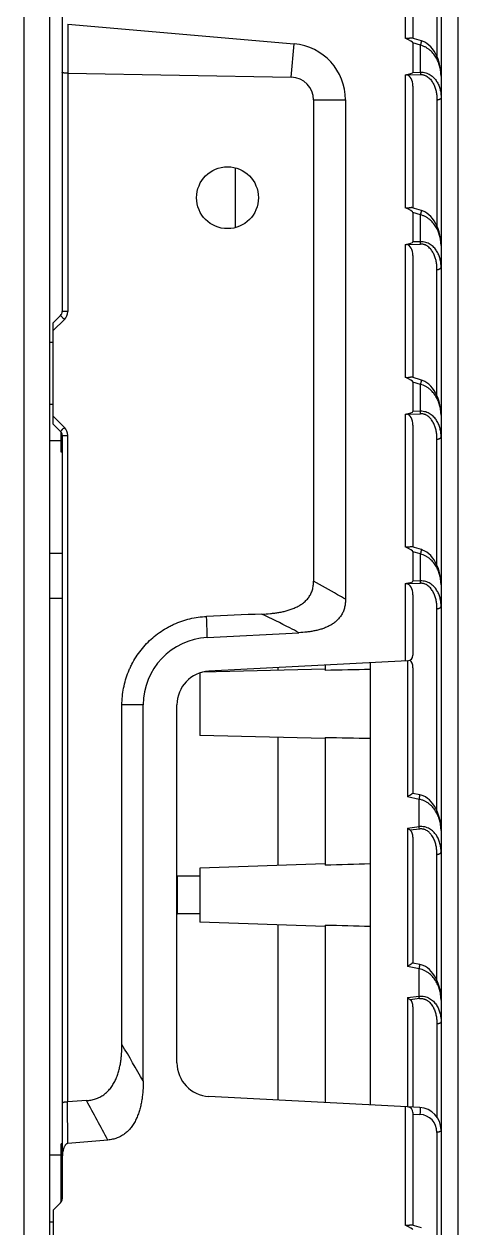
# Model space of a CAD drawing. Header units: millimetres. Extents: x 562 to 17351, y 2396 to 6995.
# Drawn here: x 2185.1 to 2223.7, y 3685.1 to 3792.1 of the extents above; entities that cross this region are included whole.
import ezdxf

# ---------------------------------------------------------------- set-up
doc = ezdxf.new("R2010")
doc.units = ezdxf.units.MM
doc.layers.add('02___PRT_ALL_AXES', color=7, linetype='Continuous')

msp = doc.modelspace()

# ---------------------------------------------------------------- linework, layer by layer
at = {"color": 7, "linetype": 'Continuous'}
for p, q in [((2185.132, 3676.704), (2185.132, 3845.454)), ((2187.432, 3676.704), (2187.432, 3845.454)), ((2188.532, 3806.55), (2188.532, 3766.586)), ((2223.732, 3806.66), (2223.732, 3546.748)), ((2219.032, 3802.694), (2219.032, 3790.89)), ((2219.732, 3801.709), (2219.732, 3790.867)), ((2222.232, 3802.594), (2222.232, 3538.921)), ((2221.867, 3800.463), (2221.867, 3789.262)), ((2189.017, 3792.141), (2189.017, 3787.766)), ((2189.017, 3792.141), (2209.168, 3790.378)), ((2208.908, 3787.41), (2209.168, 3790.378)), ((2220.487, 3790.641), (2219.657, 3790.89)), ((2219.732, 3790.46), (2219.732, 3787.849)), ((2220.407, 3790.258), (2219.732, 3790.46)), ((2220.407, 3787.866), (2220.407, 3790.258)), ((2189.019, 3787.766), (2189.019, 3766.586)), ((2189.019, 3787.766), (2208.908, 3787.41)), ((2219.732, 3787.849), (2220.407, 3787.866)), ((2219.032, 3787.619), (2219.032, 3775.815)), ((2219.166, 3787.62), (2220.407, 3787.652)), ((2219.732, 3786.634), (2219.732, 3775.792)), ((2210.89, 3785.397), (2210.89, 3742.601)), ((2210.89, 3785.397), (2213.732, 3785.397)), ((2213.732, 3785.397), (2213.732, 3741)), ((2221.867, 3785.388), (2221.867, 3774.187)), ((2203.932, 3774.047), (2203.932, 3779.361)), ((2220.487, 3775.566), (2219.657, 3775.815)), ((2219.732, 3775.385), (2219.732, 3772.774)), ((2220.407, 3775.182), (2219.732, 3775.385)), ((2220.407, 3772.791), (2220.407, 3775.182)), ((2220.407, 3772.791), (2219.732, 3772.774)), ((2219.032, 3772.543), (2219.032, 3760.74)), ((2219.166, 3772.545), (2220.407, 3772.577)), ((2219.732, 3771.559), (2219.732, 3760.717)), ((2221.867, 3759.112), (2221.867, 3770.313)), ((2189.019, 3766.586), (2188.532, 3766.586)), ((2188.386, 3766.232), (2187.732, 3765.579)), ((2188.726, 3765.879), (2187.732, 3764.885)), ((2187.732, 3756.579), (2187.732, 3765.579)), ((2187.732, 3763.829), (2187.432, 3763.829)), ((2220.487, 3760.49), (2219.657, 3760.739)), ((2219.732, 3760.31), (2219.732, 3757.698)), ((2220.407, 3760.107), (2219.732, 3760.31)), ((2220.407, 3757.715), (2220.407, 3760.107)), ((2187.732, 3758.329), (2187.432, 3758.329)), ((2188.726, 3756.279), (2187.732, 3757.273)), ((2219.032, 3757.468), (2219.032, 3745.664)), ((2219.166, 3757.47), (2220.407, 3757.501)), ((2220.407, 3757.715), (2219.732, 3757.698)), ((2188.386, 3755.925), (2187.732, 3756.579)), ((2188.432, 3754.079), (2188.432, 3755.871)), ((2219.732, 3756.483), (2219.732, 3745.641)), ((2188.432, 3755.079), (2187.432, 3755.079)), ((2188.532, 3755.572), (2188.532, 3687.711)), ((2188.532, 3755.572), (2189.019, 3755.572)), ((2189.019, 3696.33), (2189.019, 3755.572)), ((2221.867, 3744.036), (2221.867, 3755.237)), ((2188.532, 3754.079), (2188.432, 3754.079)), ((2188.532, 3745.079), (2187.432, 3745.079)), ((2220.487, 3745.415), (2219.657, 3745.664)), ((2219.732, 3745.234), (2219.732, 3742.623)), ((2220.407, 3745.032), (2219.732, 3745.234)), ((2220.407, 3742.64), (2220.407, 3745.032)), ((2219.032, 3742.393), (2219.032, 3735.518)), ((2219.166, 3742.394), (2220.407, 3742.426)), ((2220.407, 3742.64), (2219.732, 3742.623)), ((2188.532, 3741.079), (2187.432, 3741.079)), ((2219.732, 3741.408), (2219.732, 3736.029)), ((2221.867, 3722.195), (2221.867, 3740.162)), ((2201.418, 3737.599), (2209.588, 3738.027)), ((2219.259, 3735.53), (2201.575, 3734.603)), ((2215.932, 3735.355), (2215.932, 3696.052)), ((2219.245, 3735.529), (2219.245, 3723.428)), ((2207.732, 3734.687), (2207.732, 3734.926)), ((2211.932, 3735.146), (2211.932, 3734.68)), ((2219.732, 3734.918), (2219.732, 3723.737)), ((2193.843, 3701.424), (2193.843, 3731.607)), ((2195.732, 3731.607), (2193.843, 3731.607)), ((2195.732, 3698.18), (2195.732, 3731.607)), ((2198.732, 3699.801), (2198.732, 3731.607)), ((2207.732, 3717.348), (2207.732, 3728.721)), ((2220.354, 3723.608), (2219.724, 3723.737)), ((2220.285, 3723.216), (2219.245, 3723.428)), ((2220.285, 3720.793), (2220.285, 3723.216)), ((2219.245, 3720.666), (2220.285, 3720.793)), ((2219.245, 3720.666), (2219.245, 3708.353)), ((2220.309, 3720.579), (2219.487, 3720.479)), ((2219.732, 3719.843), (2219.732, 3708.661)), ((2221.867, 3707.119), (2221.867, 3718.322)), ((2198.732, 3716.329), (2198.782, 3716.379)), ((2198.782, 3713.029), (2198.782, 3716.379)), ((2198.732, 3713.079), (2198.782, 3713.029)), ((2207.732, 3696.482), (2207.732, 3712.06)), ((2211.932, 3712.044), (2211.932, 3696.262)), ((2220.354, 3708.533), (2219.724, 3708.661)), ((2220.285, 3708.141), (2219.245, 3708.353)), ((2220.285, 3705.717), (2220.285, 3708.141)), ((2219.245, 3705.591), (2220.285, 3705.717)), ((2219.245, 3705.591), (2219.245, 3695.879)), ((2220.309, 3705.503), (2219.487, 3705.403)), ((2219.732, 3704.768), (2219.732, 3695.853)), ((2221.867, 3703.246), (2221.867, 3694.969)), ((2220.337, 3695.822), (2201.575, 3696.805)), ((2189.015, 3692.616), (2189.008, 3696.33)), ((2190.679, 3696.435), (2189.019, 3696.33)), ((2219.032, 3695.89), (2219.032, 3685.363)), ((2219.732, 3695.379), (2219.732, 3685.34)), ((2219.732, 3695.24), (2220.351, 3695.208)), ((2221.867, 3693.61), (2221.867, 3683.735)), ((2188.432, 3687.414), (2188.432, 3692.579)), ((2188.532, 3692.579), (2188.432, 3692.579)), ((2192.587, 3692.929), (2189.015, 3692.616)), ((2188.432, 3691.579), (2187.432, 3691.579)), ((2188.386, 3687.357), (2187.732, 3686.704)), ((2187.732, 3686.704), (2187.732, 3677.454)), ((2187.732, 3685.634), (2187.432, 3685.634)), ((2220.487, 3685.113), (2219.657, 3685.362))]:
    msp.add_line(p, q, dxfattribs=at)
for points in [[(2222.232, 3787.518), (2222.224, 3787.786), (2222.191, 3788.119), (2222.136, 3788.437), (2222.061, 3788.736), (2221.969, 3789.015), (2221.863, 3789.274), (2221.744, 3789.511), (2221.613, 3789.728), (2221.469, 3789.928), (2221.313, 3790.109), (2221.145, 3790.27), (2220.966, 3790.408), (2220.779, 3790.521), (2220.585, 3790.608), (2220.487, 3790.641)], [(2222.232, 3772.443), (2222.224, 3772.71), (2222.191, 3773.044), (2222.136, 3773.361), (2222.061, 3773.661), (2221.969, 3773.94), (2221.863, 3774.198), (2221.744, 3774.435), (2221.613, 3774.653), (2221.469, 3774.853), (2221.313, 3775.034), (2221.145, 3775.194), (2220.966, 3775.332), (2220.779, 3775.446), (2220.585, 3775.533), (2220.487, 3775.566)], [(2222.232, 3757.367), (2222.224, 3757.635), (2222.191, 3757.969), (2222.136, 3758.286), (2222.061, 3758.585), (2221.969, 3758.865), (2221.863, 3759.123), (2221.744, 3759.36), (2221.613, 3759.578), (2221.469, 3759.777), (2221.313, 3759.958), (2221.145, 3760.119), (2220.966, 3760.257), (2220.779, 3760.37), (2220.585, 3760.457), (2220.487, 3760.49)], [(2222.232, 3742.292), (2222.224, 3742.56), (2222.191, 3742.893), (2222.136, 3743.21), (2222.061, 3743.51), (2221.969, 3743.789), (2221.863, 3744.047), (2221.744, 3744.285), (2221.613, 3744.502), (2221.469, 3744.702), (2221.313, 3744.883), (2221.145, 3745.043), (2220.966, 3745.182), (2220.779, 3745.295), (2220.585, 3745.382), (2220.487, 3745.415)], [(2222.232, 3720.452), (2222.225, 3720.712), (2222.193, 3721.038), (2222.141, 3721.348), (2222.069, 3721.64), (2221.982, 3721.913), (2221.881, 3722.166), (2221.768, 3722.4), (2221.643, 3722.615), (2221.506, 3722.814), (2221.355, 3722.997), (2221.192, 3723.161), (2221.018, 3723.305), (2220.834, 3723.425), (2220.642, 3723.519), (2220.447, 3723.586), (2220.354, 3723.608)], [(2222.232, 3705.376), (2222.225, 3705.637), (2222.193, 3705.963), (2222.141, 3706.272), (2222.069, 3706.564), (2221.982, 3706.837), (2221.881, 3707.09), (2221.768, 3707.324), (2221.643, 3707.54), (2221.506, 3707.739), (2221.355, 3707.922), (2221.192, 3708.086), (2221.018, 3708.229), (2220.834, 3708.349), (2220.642, 3708.444), (2220.447, 3708.511), (2220.354, 3708.533)]]:
    msp.add_lwpolyline(points, dxfattribs=at)
for centre, radius, start, end in [((2208.732, 3785.397), 5, 0, 85), ((2188.032, 3766.586), 0.5, 314.99955, 360), ((2188.019, 3766.586), 1, 315, 360), ((2188.032, 3755.572), 0.5, 0, 45.0005), ((2188.019, 3755.572), 1, 0.00003, 44.99997), ((2303.289, 1369.105), 2372.564, 92.343004, 92.461981), ((2201.732, 3731.607), 6, 93, 180), ((2219.232, 3736.029), 0.5, 273, 0), ((2201.732, 3731.607), 3, 93, 180), ((2207.11, 3719.183), 13.273, 6.03428, 6.96449), ((2207.115, 3704.109), 13.268, 6.03409, 6.96468), ((1972.636, 3570.422), 257.088, 29.79775, 30.63453), ((2201.732, 3699.801), 3, 180, 267), ((2189.005, 3696.551), 0.222, 270.6023, 273.64631), ((1980.63, 3579.885), 240.218, 28.07231, 29.02449), ((2219.232, 3695.379), 0.5, 0, 87), ((2220.232, 3693.824), 2, 0, 87), ((2220.267, 3693.61), 1.6, 360, 87), ((2188.032, 3687.711), 0.5, 314.99958, 0)]:
    msp.add_arc(centre, radius, start, end, dxfattribs=at)
for centre, major_axis, ratio, start_param, end_param in [((2215.143, 3791.827), (4.588, -1.377), 0.0835026, 0.0250589, 0.5846402), ((2215.143, 3787.733), (4.589, 0.117), 0.0871276, -0.5618031, -0.0022218), ((2208.872, 3785.397), (2.018, 0), 0.9975972, 0, 1.5528125), ((2219.032, 3786.52), (0.119, 1.102), 0.6258693, -1.3999548, -0.0209749), ((2215.143, 3776.752), (4.588, -1.377), 0.0835026, 0.0250589, 0.5846402), ((2215.143, 3772.657), (-4.589, -0.117), 0.0871276, 2.5797896, 3.1393708), ((2219.032, 3771.445), (0.119, 1.102), 0.6258693, -1.3999548, -0.0209749), ((2215.143, 3761.677), (4.588, -1.377), 0.0835026, 0.0250589, 0.5846402), ((2215.143, 3757.582), (-4.589, -0.117), 0.0871276, 2.5797896, 3.1393708), ((2219.032, 3756.369), (0.119, 1.102), 0.6258693, -1.3999548, -0.0209749), ((2215.143, 3746.601), (4.588, -1.377), 0.0835026, 0.0250589, 0.5846402), ((2215.143, 3742.507), (-4.589, -0.117), 0.0871276, 2.5797896, 3.1393708), ((2219.032, 3741.294), (0.119, 1.102), 0.6258693, -1.3999548, -0.0209749), ((2219.232, 3734.837), (0.085, 0.787), 0.6258693, -1.3999548, -0.2801705), ((2219.232, 3719.762), (0.085, 0.787), 0.6258693, -1.3999548, -0.3632944), ((2219.232, 3704.686), (0.085, 0.787), 0.6258693, -1.3999548, -0.3632944), ((2215.143, 3686.3), (4.588, -1.377), 0.0835026, 0.0250589, 0.5846402)]:
    msp.add_ellipse(centre, major_axis=major_axis, ratio=ratio, start_param=start_param, end_param=end_param, dxfattribs=at)
for points, knots in [([(2219.657, 3790.89), (2219.65, 3790.892), (2219.633, 3790.895), (2219.607, 3790.897), (2219.578, 3790.896), (2219.546, 3790.893), (2219.512, 3790.888), (2219.462, 3790.879), (2219.41, 3790.869), (2219.355, 3790.859), (2219.311, 3790.853), (2219.266, 3790.849), (2219.219, 3790.848), (2219.172, 3790.851), (2219.124, 3790.859), (2219.078, 3790.872), (2219.047, 3790.884), (2219.032, 3790.89)], [0, 0, 0, 0, 0.0375914, 0.0792482, 0.1252574, 0.1755747, 0.2299599, 0.2880841, 0.4141073, 0.4812993, 0.5508391, 0.6224307, 0.6957886, 0.7705859, 0.846501, 0.923108, 1, 1, 1, 1]), ([(2220.407, 3790.258), (2220.414, 3790.282), (2220.428, 3790.33), (2220.447, 3790.4), (2220.463, 3790.465), (2220.474, 3790.515), (2220.481, 3790.55), (2220.485, 3790.572), (2220.488, 3790.592), (2220.49, 3790.606), (2220.491, 3790.616), (2220.491, 3790.622), (2220.491, 3790.627), (2220.491, 3790.632), (2220.49, 3790.635), (2220.49, 3790.638), (2220.488, 3790.64), (2220.487, 3790.641), (2220.487, 3790.641)], [0, 0, 0, 0, 0.1940873, 0.3800695, 0.5510798, 0.7008364, 0.7659991, 0.8238884, 0.8739836, 0.9158783, 0.9336469, 0.9492596, 0.9627092, 0.9740029, 0.9831768, 0.9903378, 0.9957436, 1, 1, 1, 1]), ([(2222.232, 3787.518), (2222.232, 3787.652), (2222.215, 3787.923), (2222.139, 3788.325), (2222.01, 3788.722), (2221.827, 3789.108), (2221.582, 3789.476), (2221.323, 3789.754), (2221.079, 3789.949), (2220.874, 3790.08), (2220.649, 3790.187), (2220.489, 3790.238), (2220.407, 3790.258)], [0, 0, 0, 0, 0.1141573, 0.2297115, 0.3473485, 0.4678568, 0.5922127, 0.7216331, 0.7887398, 0.8575683, 0.928087, 1, 1, 1, 1]), ([(2189.019, 3787.766), (2189.003, 3787.767), (2188.971, 3787.767), (2188.923, 3787.768), (2188.876, 3787.771), (2188.818, 3787.775), (2188.75, 3787.782), (2188.686, 3787.791), (2188.642, 3787.8), (2188.614, 3787.807), (2188.59, 3787.815), (2188.57, 3787.823), (2188.554, 3787.831), (2188.543, 3787.838), (2188.538, 3787.844), (2188.535, 3787.848), (2188.533, 3787.853), (2188.532, 3787.856), (2188.532, 3787.857)], [0, 0, 0, 0, 0.0953927, 0.1896969, 0.2819397, 0.3712926, 0.5381238, 0.6843367, 0.7481908, 0.8052208, 0.8550734, 0.8975232, 0.9325404, 0.9604215, 0.9719663, 0.9821703, 0.9913638, 1, 1, 1, 1]), ([(2220.407, 3787.866), (2220.486, 3787.868), (2220.643, 3787.859), (2220.871, 3787.811), (2221.083, 3787.731), (2221.275, 3787.626), (2221.446, 3787.501), (2221.596, 3787.361), (2221.728, 3787.209), (2221.878, 3786.996), (2222.026, 3786.711), (2222.148, 3786.35), (2222.217, 3785.978), (2222.232, 3785.727), (2222.232, 3785.602)], [0, 0, 0, 0, 0.0734565, 0.145212, 0.2147365, 0.2819274, 0.3469796, 0.4102166, 0.4719821, 0.5325921, 0.6512718, 0.7680291, 0.8839955, 1, 1, 1, 1]), ([(2220.407, 3787.866), (2220.408, 3787.829), (2220.409, 3787.758), (2220.408, 3787.686), (2220.407, 3787.652)], [0, 0, 0, 0, 0.5206362, 1, 1, 1, 1]), ([(2219.032, 3787.619), (2219.054, 3787.623), (2219.099, 3787.627), (2219.144, 3787.624), (2219.166, 3787.62)], [0, 0, 0, 0, 0.5022889, 1, 1, 1, 1]), ([(2220.407, 3787.652), (2220.442, 3787.653), (2220.512, 3787.651), (2220.616, 3787.637), (2220.716, 3787.613), (2220.843, 3787.568), (2220.99, 3787.492), (2221.195, 3787.339), (2221.362, 3787.149), (2221.495, 3786.943), (2221.608, 3786.729), (2221.718, 3786.449), (2221.806, 3786.101), (2221.856, 3785.746), (2221.867, 3785.507), (2221.867, 3785.388)], [0, 0, 0, 0, 0.0354654, 0.0705862, 0.1052438, 0.1393883, 0.206036, 0.2708369, 0.3962496, 0.4577555, 0.518712, 0.6395334, 0.7596963, 0.8797324, 1, 1, 1, 1]), ([(2222.232, 3785.602), (2222.232, 3785.595), (2222.231, 3785.582), (2222.224, 3785.555), (2222.206, 3785.521), (2222.172, 3785.486), (2222.126, 3785.454), (2222.071, 3785.428), (2222.008, 3785.408), (2221.939, 3785.394), (2221.892, 3785.389), (2221.867, 3785.388)], [0, 0, 0, 0, 0.0435279, 0.0880108, 0.1825345, 0.2885723, 0.4082141, 0.5413464, 0.6862801, 0.8403272, 1, 1, 1, 1]), ([(2219.657, 3775.815), (2219.65, 3775.817), (2219.633, 3775.82), (2219.607, 3775.822), (2219.578, 3775.821), (2219.546, 3775.817), (2219.512, 3775.812), (2219.462, 3775.804), (2219.41, 3775.793), (2219.355, 3775.784), (2219.311, 3775.778), (2219.266, 3775.774), (2219.219, 3775.772), (2219.172, 3775.775), (2219.124, 3775.783), (2219.078, 3775.796), (2219.047, 3775.808), (2219.032, 3775.815)], [0, 0, 0, 0, 0.0375914, 0.0792482, 0.1252574, 0.1755747, 0.2299599, 0.2880841, 0.4141073, 0.4812993, 0.5508391, 0.6224307, 0.6957886, 0.7705859, 0.846501, 0.923108, 1, 1, 1, 1]), ([(2220.407, 3775.182), (2220.414, 3775.207), (2220.428, 3775.255), (2220.447, 3775.325), (2220.463, 3775.39), (2220.474, 3775.439), (2220.481, 3775.474), (2220.485, 3775.497), (2220.488, 3775.516), (2220.49, 3775.531), (2220.491, 3775.54), (2220.491, 3775.547), (2220.491, 3775.552), (2220.491, 3775.556), (2220.49, 3775.56), (2220.49, 3775.563), (2220.488, 3775.565), (2220.487, 3775.565), (2220.487, 3775.566)], [0, 0, 0, 0, 0.1940873, 0.3800695, 0.5510798, 0.7008364, 0.7659991, 0.8238884, 0.8739836, 0.9158783, 0.9336469, 0.9492596, 0.9627092, 0.9740029, 0.9831768, 0.9903378, 0.9957436, 1, 1, 1, 1]), ([(2222.232, 3772.443), (2222.232, 3772.577), (2222.215, 3772.847), (2222.139, 3773.25), (2222.01, 3773.647), (2221.827, 3774.033), (2221.582, 3774.401), (2221.323, 3774.678), (2221.079, 3774.874), (2220.874, 3775.004), (2220.649, 3775.111), (2220.489, 3775.163), (2220.407, 3775.182)], [0, 0, 0, 0, 0.1141573, 0.2297115, 0.3473485, 0.4678568, 0.5922127, 0.7216331, 0.7887398, 0.8575683, 0.928087, 1, 1, 1, 1]), ([(2222.232, 3770.527), (2222.232, 3770.652), (2222.221, 3770.84), (2222.183, 3771.088), (2222.128, 3771.334), (2222.026, 3771.635), (2221.878, 3771.921), (2221.728, 3772.134), (2221.596, 3772.286), (2221.446, 3772.426), (2221.275, 3772.551), (2221.083, 3772.656), (2220.871, 3772.735), (2220.643, 3772.784), (2220.486, 3772.792), (2220.407, 3772.791)], [0, 0, 0, 0, 0.1159947, 0.1739627, 0.2320175, 0.3487707, 0.4674401, 0.5280454, 0.5898064, 0.6530376, 0.7180836, 0.7852682, 0.8547866, 0.9265411, 1, 1, 1, 1]), ([(2220.407, 3772.577), (2220.408, 3772.611), (2220.409, 3772.682), (2220.408, 3772.754), (2220.407, 3772.791)], [0, 0, 0, 0, 0.4793638, 1, 1, 1, 1]), ([(2219.032, 3772.543), (2219.054, 3772.547), (2219.099, 3772.551), (2219.144, 3772.548), (2219.166, 3772.545)], [0, 0, 0, 0, 0.5022889, 1, 1, 1, 1]), ([(2221.867, 3770.313), (2221.867, 3770.432), (2221.856, 3770.671), (2221.806, 3771.025), (2221.732, 3771.315), (2221.652, 3771.541), (2221.58, 3771.706), (2221.495, 3771.867), (2221.362, 3772.074), (2221.195, 3772.263), (2220.99, 3772.417), (2220.843, 3772.493), (2220.716, 3772.538), (2220.616, 3772.562), (2220.512, 3772.576), (2220.442, 3772.578), (2220.407, 3772.577)], [0, 0, 0, 0, 0.1202588, 0.2402872, 0.3604462, 0.4207584, 0.4813292, 0.5422815, 0.6037809, 0.7291801, 0.793974, 0.8606138, 0.8947553, 0.9294122, 0.9645341, 1, 1, 1, 1]), ([(2221.867, 3770.313), (2221.892, 3770.314), (2221.939, 3770.318), (2222.008, 3770.332), (2222.071, 3770.353), (2222.126, 3770.379), (2222.172, 3770.41), (2222.206, 3770.446), (2222.224, 3770.479), (2222.231, 3770.507), (2222.232, 3770.52), (2222.232, 3770.527)], [0, 0, 0, 0, 0.1596728, 0.3137199, 0.4586536, 0.5917859, 0.7114277, 0.8174655, 0.9119892, 0.956472, 1, 1, 1, 1]), ([(2188.726, 3765.879), (2188.704, 3765.902), (2188.659, 3765.946), (2188.605, 3766.001), (2188.564, 3766.043), (2188.535, 3766.073), (2188.508, 3766.1), (2188.483, 3766.126), (2188.461, 3766.149), (2188.441, 3766.17), (2188.427, 3766.185), (2188.417, 3766.196), (2188.41, 3766.203), (2188.404, 3766.21), (2188.399, 3766.215), (2188.395, 3766.22), (2188.392, 3766.224), (2188.389, 3766.227), (2188.387, 3766.23), (2188.386, 3766.231), (2188.386, 3766.232), (2188.386, 3766.232), (2188.386, 3766.232)], [0, 0, 0, 0, 0.1959088, 0.3837603, 0.4724379, 0.5565074, 0.6351613, 0.7076702, 0.7733454, 0.8315813, 0.881819, 0.9037941, 0.9236015, 0.9411912, 0.9565269, 0.9695767, 0.9803094, 0.9886991, 0.9947396, 0.998445, 0.9994537, 1, 1, 1, 1]), ([(2219.657, 3760.739), (2219.65, 3760.741), (2219.633, 3760.745), (2219.607, 3760.746), (2219.578, 3760.745), (2219.546, 3760.742), (2219.512, 3760.737), (2219.462, 3760.728), (2219.41, 3760.718), (2219.355, 3760.709), (2219.311, 3760.702), (2219.266, 3760.698), (2219.219, 3760.697), (2219.172, 3760.7), (2219.124, 3760.708), (2219.078, 3760.721), (2219.047, 3760.733), (2219.032, 3760.74)], [0, 0, 0, 0, 0.0375914, 0.0792482, 0.1252574, 0.1755747, 0.2299599, 0.2880841, 0.4141073, 0.4812993, 0.5508391, 0.6224307, 0.6957886, 0.7705859, 0.846501, 0.923108, 1, 1, 1, 1]), ([(2220.407, 3760.107), (2220.414, 3760.132), (2220.428, 3760.18), (2220.447, 3760.25), (2220.463, 3760.314), (2220.474, 3760.364), (2220.481, 3760.399), (2220.485, 3760.421), (2220.488, 3760.441), (2220.49, 3760.455), (2220.491, 3760.465), (2220.491, 3760.471), (2220.491, 3760.477), (2220.491, 3760.481), (2220.49, 3760.485), (2220.49, 3760.487), (2220.488, 3760.489), (2220.487, 3760.49), (2220.487, 3760.49)], [0, 0, 0, 0, 0.1940873, 0.3800695, 0.5510798, 0.7008364, 0.7659991, 0.8238884, 0.8739836, 0.9158783, 0.9336469, 0.9492596, 0.9627092, 0.9740029, 0.9831768, 0.9903378, 0.9957436, 1, 1, 1, 1]), ([(2222.232, 3757.367), (2222.232, 3757.502), (2222.215, 3757.772), (2222.139, 3758.174), (2222.01, 3758.571), (2221.827, 3758.957), (2221.582, 3759.325), (2221.323, 3759.603), (2221.079, 3759.798), (2220.874, 3759.929), (2220.649, 3760.036), (2220.489, 3760.087), (2220.407, 3760.107)], [0, 0, 0, 0, 0.1141573, 0.2297115, 0.3473485, 0.4678568, 0.5922127, 0.7216331, 0.7887398, 0.8575683, 0.928087, 1, 1, 1, 1]), ([(2219.032, 3757.468), (2219.054, 3757.472), (2219.099, 3757.476), (2219.144, 3757.473), (2219.166, 3757.47)], [0, 0, 0, 0, 0.5022889, 1, 1, 1, 1]), ([(2222.232, 3755.451), (2222.232, 3755.577), (2222.221, 3755.765), (2222.183, 3756.013), (2222.128, 3756.258), (2222.026, 3756.56), (2221.878, 3756.845), (2221.728, 3757.058), (2221.596, 3757.21), (2221.446, 3757.351), (2221.275, 3757.475), (2221.083, 3757.58), (2220.871, 3757.66), (2220.643, 3757.708), (2220.486, 3757.717), (2220.407, 3757.715)], [0, 0, 0, 0, 0.1159947, 0.1739627, 0.2320175, 0.3487707, 0.4674401, 0.5280454, 0.5898064, 0.6530376, 0.7180836, 0.7852682, 0.8547866, 0.9265411, 1, 1, 1, 1]), ([(2220.407, 3757.501), (2220.408, 3757.536), (2220.409, 3757.607), (2220.408, 3757.678), (2220.407, 3757.715)], [0, 0, 0, 0, 0.4793638, 1, 1, 1, 1]), ([(2221.867, 3755.237), (2221.867, 3755.357), (2221.856, 3755.595), (2221.806, 3755.95), (2221.732, 3756.24), (2221.652, 3756.465), (2221.58, 3756.631), (2221.495, 3756.792), (2221.362, 3756.999), (2221.195, 3757.188), (2220.99, 3757.341), (2220.843, 3757.418), (2220.716, 3757.462), (2220.616, 3757.486), (2220.512, 3757.5), (2220.442, 3757.502), (2220.407, 3757.501)], [0, 0, 0, 0, 0.1202588, 0.2402872, 0.3604462, 0.4207584, 0.4813292, 0.5422815, 0.6037809, 0.7291801, 0.793974, 0.8606138, 0.8947553, 0.9294122, 0.9645341, 1, 1, 1, 1]), ([(2188.386, 3755.925), (2188.386, 3755.925), (2188.386, 3755.926), (2188.386, 3755.926), (2188.387, 3755.928), (2188.389, 3755.93), (2188.392, 3755.934), (2188.395, 3755.938), (2188.399, 3755.942), (2188.404, 3755.948), (2188.41, 3755.954), (2188.417, 3755.962), (2188.427, 3755.973), (2188.441, 3755.988), (2188.461, 3756.009), (2188.483, 3756.032), (2188.508, 3756.058), (2188.535, 3756.085), (2188.564, 3756.115), (2188.605, 3756.157), (2188.659, 3756.212), (2188.704, 3756.256), (2188.726, 3756.279)], [0, 0, 0, 0, 0.0005463, 0.001555, 0.0052604, 0.0113009, 0.0196906, 0.0304233, 0.0434731, 0.0588088, 0.0763985, 0.0962059, 0.118181, 0.1684187, 0.2266546, 0.2923298, 0.3648387, 0.4434926, 0.5275621, 0.6162397, 0.8040912, 1, 1, 1, 1]), ([(2221.867, 3755.237), (2221.892, 3755.238), (2221.939, 3755.243), (2222.008, 3755.257), (2222.071, 3755.277), (2222.126, 3755.304), (2222.172, 3755.335), (2222.206, 3755.371), (2222.224, 3755.404), (2222.231, 3755.431), (2222.232, 3755.445), (2222.232, 3755.451)], [0, 0, 0, 0, 0.1596728, 0.3137199, 0.4586536, 0.5917859, 0.7114277, 0.8174655, 0.9119892, 0.956472, 1, 1, 1, 1]), ([(2219.657, 3745.664), (2219.65, 3745.666), (2219.633, 3745.669), (2219.607, 3745.671), (2219.578, 3745.67), (2219.546, 3745.667), (2219.512, 3745.662), (2219.462, 3745.653), (2219.41, 3745.643), (2219.355, 3745.633), (2219.311, 3745.627), (2219.266, 3745.623), (2219.219, 3745.622), (2219.172, 3745.625), (2219.124, 3745.632), (2219.078, 3745.646), (2219.047, 3745.658), (2219.032, 3745.664)], [0, 0, 0, 0, 0.0375914, 0.0792482, 0.1252574, 0.1755747, 0.2299599, 0.2880841, 0.4141073, 0.4812993, 0.5508391, 0.6224307, 0.6957886, 0.7705859, 0.846501, 0.923108, 1, 1, 1, 1]), ([(2220.407, 3745.032), (2220.414, 3745.056), (2220.428, 3745.104), (2220.447, 3745.174), (2220.463, 3745.239), (2220.474, 3745.288), (2220.481, 3745.324), (2220.485, 3745.346), (2220.488, 3745.365), (2220.49, 3745.38), (2220.491, 3745.39), (2220.491, 3745.396), (2220.491, 3745.401), (2220.491, 3745.406), (2220.49, 3745.409), (2220.49, 3745.412), (2220.488, 3745.414), (2220.487, 3745.415), (2220.487, 3745.415)], [0, 0, 0, 0, 0.1940873, 0.3800695, 0.5510798, 0.7008364, 0.7659991, 0.8238884, 0.8739836, 0.9158783, 0.9336469, 0.9492596, 0.9627092, 0.9740029, 0.9831768, 0.9903378, 0.9957436, 1, 1, 1, 1]), ([(2222.232, 3742.292), (2222.232, 3742.426), (2222.215, 3742.697), (2222.139, 3743.099), (2222.01, 3743.496), (2221.827, 3743.882), (2221.582, 3744.25), (2221.323, 3744.527), (2221.079, 3744.723), (2220.874, 3744.853), (2220.649, 3744.961), (2220.489, 3745.012), (2220.407, 3745.032)], [0, 0, 0, 0, 0.1141573, 0.2297115, 0.3473485, 0.4678568, 0.5922127, 0.7216331, 0.7887398, 0.8575683, 0.928087, 1, 1, 1, 1]), ([(2206.295, 3739.685), (2206.547, 3739.695), (2206.927, 3739.72), (2207.43, 3739.777), (2207.805, 3739.834), (2208.178, 3739.906), (2208.547, 3739.998), (2208.909, 3740.112), (2209.263, 3740.252), (2209.602, 3740.423), (2209.922, 3740.63), (2210.164, 3740.836), (2210.336, 3741.021), (2210.455, 3741.17), (2210.56, 3741.329), (2210.651, 3741.496), (2210.727, 3741.67), (2210.789, 3741.85), (2210.835, 3742.034), (2210.878, 3742.284), (2210.89, 3742.474), (2210.89, 3742.601)], [0, 0, 0, 0, 0.1249707, 0.187463, 0.2499556, 0.3124484, 0.3749427, 0.4374376, 0.4999316, 0.5624232, 0.6249106, 0.6873914, 0.7186529, 0.749915, 0.7811781, 0.8124411, 0.8437056, 0.8749707, 0.9062355, 0.9375019, 1, 1, 1, 1]), ([(2213.732, 3741), (2213.498, 3741.138), (2212.559, 3741.686), (2211.608, 3742.215), (2210.89, 3742.601)], [0, 0, 0, 0, 0.2502178, 1, 1, 1, 1]), ([(2219.032, 3742.393), (2219.054, 3742.396), (2219.099, 3742.4), (2219.144, 3742.397), (2219.166, 3742.394)], [0, 0, 0, 0, 0.5022961, 1, 1, 1, 1]), ([(2222.232, 3740.376), (2222.232, 3740.501), (2222.221, 3740.69), (2222.183, 3740.937), (2222.128, 3741.183), (2222.026, 3741.485), (2221.878, 3741.77), (2221.728, 3741.983), (2221.596, 3742.135), (2221.446, 3742.275), (2221.275, 3742.4), (2221.083, 3742.505), (2220.871, 3742.584), (2220.643, 3742.633), (2220.486, 3742.642), (2220.407, 3742.64)], [0, 0, 0, 0, 0.1159947, 0.1739627, 0.2320175, 0.3487707, 0.4674401, 0.5280454, 0.5898064, 0.6530376, 0.7180836, 0.7852682, 0.8547866, 0.9265411, 1, 1, 1, 1]), ([(2220.407, 3742.426), (2220.408, 3742.46), (2220.409, 3742.531), (2220.408, 3742.603), (2220.407, 3742.64)], [0, 0, 0, 0, 0.4793638, 1, 1, 1, 1]), ([(2221.867, 3740.162), (2221.867, 3740.281), (2221.856, 3740.52), (2221.806, 3740.875), (2221.732, 3741.164), (2221.652, 3741.39), (2221.58, 3741.556), (2221.495, 3741.716), (2221.362, 3741.923), (2221.195, 3742.113), (2220.99, 3742.266), (2220.843, 3742.342), (2220.716, 3742.387), (2220.616, 3742.411), (2220.512, 3742.425), (2220.442, 3742.427), (2220.407, 3742.426)], [0, 0, 0, 0, 0.1202588, 0.2402872, 0.3604462, 0.4207584, 0.4813292, 0.5422815, 0.6037809, 0.7291801, 0.793974, 0.8606138, 0.8947553, 0.9294122, 0.9645341, 1, 1, 1, 1]), ([(2213.732, 3741), (2213.732, 3740.881), (2213.72, 3740.643), (2213.669, 3740.349), (2213.605, 3740.119), (2213.544, 3739.951), (2213.471, 3739.788), (2213.385, 3739.631), (2213.288, 3739.481), (2213.18, 3739.338), (2213.061, 3739.205), (2212.89, 3739.038), (2212.656, 3738.853), (2212.351, 3738.666), (2212.029, 3738.51), (2211.695, 3738.383), (2211.353, 3738.28), (2211.005, 3738.198), (2210.654, 3738.133), (2210.182, 3738.068), (2209.825, 3738.039), (2209.588, 3738.027)], [0, 0, 0, 0, 0.0624924, 0.124977, 0.1562357, 0.187494, 0.2187521, 0.2500108, 0.2812695, 0.312529, 0.3437877, 0.3750473, 0.4375317, 0.5000224, 0.5625183, 0.6250172, 0.6875168, 0.7500169, 0.8125175, 0.8750175, 1, 1, 1, 1]), ([(2209.588, 3738.027), (2209.317, 3738.172), (2208.229, 3738.745), (2207.128, 3739.291), (2206.295, 3739.685)], [0, 0, 0, 0, 0.2501703, 1, 1, 1, 1]), ([(2221.867, 3740.162), (2221.892, 3740.163), (2221.939, 3740.168), (2222.008, 3740.182), (2222.071, 3740.202), (2222.126, 3740.228), (2222.172, 3740.26), (2222.206, 3740.295), (2222.224, 3740.329), (2222.231, 3740.356), (2222.232, 3740.369), (2222.232, 3740.376)], [0, 0, 0, 0, 0.1596728, 0.3137199, 0.4586536, 0.5917859, 0.7114277, 0.8174655, 0.9119892, 0.956472, 1, 1, 1, 1]), ([(2193.843, 3731.607), (2193.843, 3731.858), (2193.867, 3732.36), (2193.974, 3733.106), (2194.152, 3733.838), (2194.358, 3734.432), (2194.556, 3734.893), (2194.776, 3735.344), (2195.091, 3735.887), (2195.528, 3736.5), (2196.023, 3737.068), (2196.569, 3737.586), (2197.161, 3738.05), (2197.69, 3738.388), (2198.13, 3738.626), (2198.581, 3738.844), (2199.164, 3739.075), (2199.886, 3739.284), (2200.624, 3739.423), (2201.123, 3739.468), (2201.372, 3739.479)], [0, 0, 0, 0, 0.062564, 0.1251597, 0.1877497, 0.2503296, 0.2816243, 0.3129156, 0.3754696, 0.4380077, 0.5005279, 0.5630305, 0.6255145, 0.6879812, 0.7192184, 0.7504513, 0.8128899, 0.8753133, 0.9377255, 1, 1, 1, 1]), ([(2201.418, 3737.599), (2201.419, 3737.756), (2201.417, 3738.069), (2201.41, 3738.461), (2201.401, 3738.774), (2201.391, 3739.087), (2201.38, 3739.322), (2201.372, 3739.479)], [0, 0, 0, 0, 0.250064, 0.5000894, 0.6250866, 0.7500731, 1, 1, 1, 1]), ([(2219.694, 3723.729), (2219.688, 3723.727), (2219.676, 3723.721), (2219.657, 3723.71), (2219.635, 3723.697), (2219.603, 3723.677), (2219.558, 3723.648), (2219.501, 3723.609), (2219.44, 3723.566), (2219.355, 3723.506), (2219.289, 3723.459), (2219.245, 3723.428)], [0, 0, 0, 0, 0.0346175, 0.0755506, 0.1221493, 0.1737435, 0.2893935, 0.4180102, 0.5559901, 0.7004666, 1, 1, 1, 1]), ([(2219.724, 3723.737), (2219.723, 3723.737), (2219.718, 3723.737), (2219.711, 3723.736), (2219.703, 3723.733), (2219.697, 3723.731), (2219.694, 3723.729)], [0, 0, 0, 0, 0.1752662, 0.3980516, 0.6728528, 1, 1, 1, 1]), ([(2220.285, 3723.216), (2220.29, 3723.242), (2220.3, 3723.292), (2220.312, 3723.353), (2220.321, 3723.4), (2220.327, 3723.433), (2220.333, 3723.463), (2220.338, 3723.492), (2220.342, 3723.518), (2220.346, 3723.54), (2220.349, 3723.56), (2220.352, 3723.575), (2220.353, 3723.584), (2220.354, 3723.591), (2220.354, 3723.596), (2220.355, 3723.6), (2220.355, 3723.603), (2220.355, 3723.606), (2220.355, 3723.607), (2220.354, 3723.608), (2220.354, 3723.608)], [0, 0, 0, 0, 0.1950845, 0.3825287, 0.4711256, 0.5551805, 0.6338722, 0.7064589, 0.77224, 0.8305998, 0.8809699, 0.9228864, 0.9405428, 0.9559435, 0.969058, 0.9798572, 0.9883177, 0.9944386, 0.9982557, 1, 1, 1, 1]), ([(2222.232, 3720.452), (2222.232, 3720.59), (2222.214, 3720.869), (2222.133, 3721.284), (2221.997, 3721.692), (2221.801, 3722.088), (2221.539, 3722.464), (2221.262, 3722.744), (2221.001, 3722.937), (2220.781, 3723.063), (2220.541, 3723.16), (2220.371, 3723.202), (2220.285, 3723.216)], [0, 0, 0, 0, 0.1136436, 0.2287387, 0.3460166, 0.4663205, 0.5907086, 0.7204909, 0.7879271, 0.8571383, 0.9279926, 1, 1, 1, 1]), ([(2219.245, 3720.666), (2219.287, 3720.634), (2219.367, 3720.571), (2219.447, 3720.509), (2219.487, 3720.479)], [0, 0, 0, 0, 0.5118949, 1, 1, 1, 1]), ([(2222.232, 3718.536), (2222.232, 3718.665), (2222.216, 3718.924), (2222.154, 3719.243), (2222.078, 3719.491), (2221.981, 3719.736), (2221.854, 3719.971), (2221.692, 3720.188), (2221.551, 3720.341), (2221.388, 3720.481), (2221.204, 3720.603), (2220.998, 3720.702), (2220.772, 3720.771), (2220.531, 3720.804), (2220.367, 3720.801), (2220.285, 3720.793)], [0, 0, 0, 0, 0.1153342, 0.2306518, 0.2886111, 0.3469272, 0.4652185, 0.5257607, 0.5875758, 0.6510094, 0.7164269, 0.784137, 0.8542438, 0.9264565, 1, 1, 1, 1]), ([(2221.867, 3718.322), (2221.867, 3718.445), (2221.856, 3718.69), (2221.802, 3719.055), (2221.724, 3719.353), (2221.639, 3719.584), (2221.562, 3719.753), (2221.471, 3719.917), (2221.382, 3720.047), (2221.303, 3720.146), (2221.238, 3720.217), (2221.168, 3720.285), (2221.067, 3720.37), (2220.955, 3720.445), (2220.833, 3720.504), (2220.735, 3720.541), (2220.633, 3720.568), (2220.526, 3720.584), (2220.418, 3720.588), (2220.345, 3720.583), (2220.309, 3720.579)], [0, 0, 0, 0, 0.1197468, 0.2392641, 0.3589367, 0.4190333, 0.4794174, 0.5402265, 0.6016493, 0.6326811, 0.6639701, 0.6955655, 0.7275158, 0.7926532, 0.825995, 0.85988, 0.8943027, 0.9292055, 0.9644918, 1, 1, 1, 1]), ([(2221.867, 3718.322), (2221.892, 3718.323), (2221.939, 3718.328), (2222.008, 3718.342), (2222.071, 3718.362), (2222.126, 3718.388), (2222.172, 3718.42), (2222.206, 3718.455), (2222.224, 3718.489), (2222.231, 3718.516), (2222.232, 3718.529), (2222.232, 3718.536)], [0, 0, 0, 0, 0.1596727, 0.3137199, 0.4586536, 0.5917858, 0.7114276, 0.8174654, 0.9119892, 0.956472, 1, 1, 1, 1]), ([(2219.694, 3708.654), (2219.688, 3708.651), (2219.676, 3708.645), (2219.657, 3708.635), (2219.635, 3708.622), (2219.603, 3708.602), (2219.558, 3708.572), (2219.501, 3708.533), (2219.44, 3708.491), (2219.355, 3708.43), (2219.289, 3708.384), (2219.245, 3708.353)], [0, 0, 0, 0, 0.0346175, 0.0755506, 0.1221493, 0.1737435, 0.2893935, 0.4180102, 0.5559901, 0.7004666, 1, 1, 1, 1]), ([(2219.724, 3708.661), (2219.723, 3708.662), (2219.718, 3708.662), (2219.711, 3708.66), (2219.703, 3708.658), (2219.697, 3708.655), (2219.694, 3708.654)], [0, 0, 0, 0, 0.1752662, 0.3980516, 0.6728528, 1, 1, 1, 1]), ([(2220.285, 3708.141), (2220.29, 3708.166), (2220.3, 3708.216), (2220.312, 3708.278), (2220.321, 3708.324), (2220.327, 3708.357), (2220.333, 3708.388), (2220.338, 3708.416), (2220.342, 3708.442), (2220.346, 3708.465), (2220.349, 3708.485), (2220.352, 3708.499), (2220.353, 3708.509), (2220.354, 3708.515), (2220.354, 3708.52), (2220.355, 3708.525), (2220.355, 3708.528), (2220.355, 3708.531), (2220.355, 3708.532), (2220.354, 3708.533), (2220.354, 3708.533)], [0, 0, 0, 0, 0.1950845, 0.3825287, 0.4711256, 0.5551805, 0.6338722, 0.7064589, 0.77224, 0.8305998, 0.8809699, 0.9228864, 0.9405428, 0.9559435, 0.969058, 0.9798572, 0.9883177, 0.9944386, 0.9982557, 1, 1, 1, 1]), ([(2222.232, 3705.377), (2222.232, 3705.515), (2222.214, 3705.794), (2222.133, 3706.208), (2221.997, 3706.617), (2221.801, 3707.013), (2221.539, 3707.389), (2221.262, 3707.669), (2221.001, 3707.862), (2220.781, 3707.987), (2220.541, 3708.085), (2220.371, 3708.127), (2220.285, 3708.141)], [0, 0, 0, 0, 0.1136436, 0.2287387, 0.3460166, 0.4663205, 0.5907086, 0.7204909, 0.7879271, 0.8571383, 0.9279926, 1, 1, 1, 1]), ([(2219.245, 3705.591), (2219.287, 3705.559), (2219.367, 3705.496), (2219.447, 3705.434), (2219.487, 3705.403)], [0, 0, 0, 0, 0.511895, 1, 1, 1, 1]), ([(2220.285, 3705.717), (2220.367, 3705.725), (2220.531, 3705.729), (2220.772, 3705.695), (2220.998, 3705.626), (2221.204, 3705.528), (2221.388, 3705.406), (2221.551, 3705.266), (2221.692, 3705.112), (2221.854, 3704.896), (2222.013, 3704.603), (2222.142, 3704.232), (2222.216, 3703.849), (2222.232, 3703.59), (2222.232, 3703.461)], [0, 0, 0, 0, 0.073546, 0.1457622, 0.2158772, 0.2835959, 0.3490222, 0.4124642, 0.4742864, 0.5348343, 0.65314, 0.7693418, 0.8846663, 1, 1, 1, 1]), ([(2220.309, 3705.503), (2220.345, 3705.508), (2220.418, 3705.513), (2220.526, 3705.508), (2220.633, 3705.492), (2220.735, 3705.466), (2220.833, 3705.429), (2220.955, 3705.369), (2221.067, 3705.295), (2221.168, 3705.21), (2221.261, 3705.12), (2221.364, 3704.998), (2221.471, 3704.842), (2221.592, 3704.624), (2221.708, 3704.337), (2221.802, 3703.979), (2221.856, 3703.615), (2221.867, 3703.369), (2221.867, 3703.246)], [0, 0, 0, 0, 0.0355104, 0.0707994, 0.1057049, 0.1401323, 0.1740219, 0.2073694, 0.2725167, 0.3044747, 0.3360722, 0.3983762, 0.4598089, 0.5206251, 0.6410413, 0.7607252, 0.8802508, 1, 1, 1, 1]), ([(2222.232, 3703.461), (2222.232, 3703.454), (2222.231, 3703.44), (2222.224, 3703.413), (2222.206, 3703.38), (2222.172, 3703.344), (2222.126, 3703.313), (2222.071, 3703.287), (2222.008, 3703.266), (2221.939, 3703.252), (2221.892, 3703.248), (2221.867, 3703.246)], [0, 0, 0, 0, 0.0435279, 0.0880108, 0.1825345, 0.2885723, 0.4082141, 0.5413464, 0.6862801, 0.8403272, 1, 1, 1, 1]), ([(2190.679, 3696.435), (2190.816, 3696.444), (2191.021, 3696.469), (2191.288, 3696.527), (2191.486, 3696.585), (2191.678, 3696.656), (2191.865, 3696.742), (2192.046, 3696.841), (2192.217, 3696.954), (2192.381, 3697.079), (2192.585, 3697.262), (2192.815, 3697.517), (2193.051, 3697.854), (2193.247, 3698.216), (2193.409, 3698.594), (2193.539, 3698.985), (2193.642, 3699.383), (2193.72, 3699.786), (2193.778, 3700.193), (2193.829, 3700.739), (2193.843, 3701.15), (2193.843, 3701.424)], [0, 0, 0, 0, 0.0624738, 0.0937251, 0.1249752, 0.1562268, 0.1874791, 0.2187316, 0.2499853, 0.2812391, 0.312494, 0.374971, 0.4374591, 0.4999562, 0.5624594, 0.6249659, 0.6874738, 0.7499821, 0.8124912, 0.8750013, 1, 1, 1, 1]), ([(2195.732, 3698.18), (2195.732, 3697.898), (2195.719, 3697.474), (2195.669, 3696.912), (2195.613, 3696.493), (2195.536, 3696.077), (2195.437, 3695.665), (2195.31, 3695.261), (2195.154, 3694.868), (2194.963, 3694.489), (2194.734, 3694.133), (2194.509, 3693.86), (2194.308, 3693.663), (2194.146, 3693.525), (2193.975, 3693.401), (2193.795, 3693.289), (2193.607, 3693.192), (2193.412, 3693.11), (2193.211, 3693.043), (2192.938, 3692.972), (2192.728, 3692.941), (2192.587, 3692.929)], [0, 0, 0, 0, 0.1249853, 0.1874881, 0.2499898, 0.3124914, 0.3749934, 0.437495, 0.499995, 0.5624913, 0.6249817, 0.6874636, 0.7187202, 0.749977, 0.781234, 0.8124907, 0.8437476, 0.8750045, 0.9062608, 0.9375175, 1, 1, 1, 1]), ([(2188.532, 3696.224), (2188.532, 3696.226), (2188.533, 3696.229), (2188.535, 3696.236), (2188.541, 3696.245), (2188.553, 3696.254), (2188.568, 3696.264), (2188.588, 3696.273), (2188.611, 3696.281), (2188.638, 3696.289), (2188.682, 3696.3), (2188.743, 3696.311), (2188.825, 3696.321), (2188.914, 3696.327), (2188.976, 3696.329), (2189.008, 3696.33)], [0, 0, 0, 0, 0.0099462, 0.0203542, 0.0439659, 0.073082, 0.1087522, 0.1513992, 0.2010952, 0.2577001, 0.3209333, 0.465564, 0.6307519, 0.8110119, 1, 1, 1, 1]), ([(2220.337, 3695.822), (2220.338, 3695.822), (2220.341, 3695.821), (2220.344, 3695.818), (2220.348, 3695.813), (2220.351, 3695.806), (2220.354, 3695.798), (2220.357, 3695.789), (2220.359, 3695.777), (2220.363, 3695.759), (2220.366, 3695.733), (2220.37, 3695.697), (2220.372, 3695.657), (2220.374, 3695.612), (2220.374, 3695.564), (2220.374, 3695.496), (2220.37, 3695.409), (2220.363, 3695.307), (2220.355, 3695.24), (2220.351, 3695.208)], [0, 0, 0, 0, 0.0059619, 0.0131329, 0.0222303, 0.0335939, 0.0473618, 0.0635821, 0.0822525, 0.1033272, 0.1524199, 0.2101512, 0.2755963, 0.347659, 0.4251101, 0.5066197, 0.676118, 0.8444433, 1, 1, 1, 1]), ([(2222.232, 3693.824), (2222.232, 3693.818), (2222.231, 3693.804), (2222.224, 3693.777), (2222.206, 3693.744), (2222.172, 3693.708), (2222.126, 3693.677), (2222.071, 3693.65), (2222.008, 3693.63), (2221.939, 3693.616), (2221.892, 3693.611), (2221.867, 3693.61)], [0, 0, 0, 0, 0.0435279, 0.0880108, 0.1825345, 0.2885723, 0.4082141, 0.5413464, 0.6862801, 0.8403272, 1, 1, 1, 1]), ([(2189.015, 3692.616), (2189, 3692.615), (2188.971, 3692.609), (2188.93, 3692.592), (2188.893, 3692.569), (2188.848, 3692.532), (2188.799, 3692.478), (2188.75, 3692.405), (2188.709, 3692.327), (2188.674, 3692.247), (2188.644, 3692.164), (2188.61, 3692.052), (2188.578, 3691.91), (2188.551, 3691.736), (2188.536, 3691.562), (2188.532, 3691.445), (2188.532, 3691.386)], [0, 0, 0, 0, 0.0312556, 0.062517, 0.0937779, 0.1250424, 0.1875074, 0.2499961, 0.3124948, 0.3749979, 0.437503, 0.500009, 0.624996, 0.7499928, 0.8749944, 1, 1, 1, 1]), ([(2219.657, 3685.362), (2219.65, 3685.365), (2219.633, 3685.368), (2219.607, 3685.369), (2219.578, 3685.368), (2219.546, 3685.365), (2219.512, 3685.36), (2219.462, 3685.351), (2219.41, 3685.341), (2219.355, 3685.332), (2219.311, 3685.326), (2219.266, 3685.321), (2219.219, 3685.32), (2219.172, 3685.323), (2219.124, 3685.331), (2219.078, 3685.344), (2219.047, 3685.356), (2219.032, 3685.363)], [0, 0, 0, 0, 0.0375914, 0.0792482, 0.1252574, 0.1755747, 0.2299599, 0.2880841, 0.4141073, 0.4812993, 0.5508391, 0.6224307, 0.6957886, 0.7705859, 0.846501, 0.923108, 1, 1, 1, 1])]:
    msp.add_open_spline(points, degree=3, knots=knots, dxfattribs=at)
for points in [[(2215.932, 3717.477), (2214.599, 3717.439), (2213.266, 3717.402), (2211.932, 3717.364)], [(2211.932, 3712.044), (2213.266, 3712.006), (2214.599, 3711.968), (2215.932, 3711.931)]]:
    msp.add_open_spline(points, degree=3, dxfattribs=at)
at = {"layer": '02___PRT_ALL_AXES', "color": 7, "linetype": 'Continuous'}
for p, q in [((2200.782, 3734.45), (2200.782, 3728.903)), ((2211.932, 3734.797), (2201.002, 3734.511)), ((2211.932, 3728.611), (2200.782, 3728.903)), ((2211.932, 3728.728), (2211.932, 3717.364)), ((2211.932, 3717.494), (2200.782, 3717.105)), ((2200.782, 3717.105), (2200.782, 3712.303)), ((2200.782, 3716.379), (2198.782, 3716.379)), ((2200.782, 3713.029), (2198.782, 3713.029)), ((2211.932, 3711.913), (2200.782, 3712.303))]:
    msp.add_line(p, q, dxfattribs=at)
msp.add_circle((2203.232, 3776.704), 2.75, dxfattribs=at)
for points in [[(2215.932, 3734.758), (2214.599, 3734.732), (2213.266, 3734.706), (2211.932, 3734.68)], [(2211.932, 3728.728), (2213.266, 3728.702), (2214.599, 3728.676), (2215.932, 3728.65)]]:
    msp.add_open_spline(points, degree=3, dxfattribs=at)

doc.saveas('drawing.dxf')
